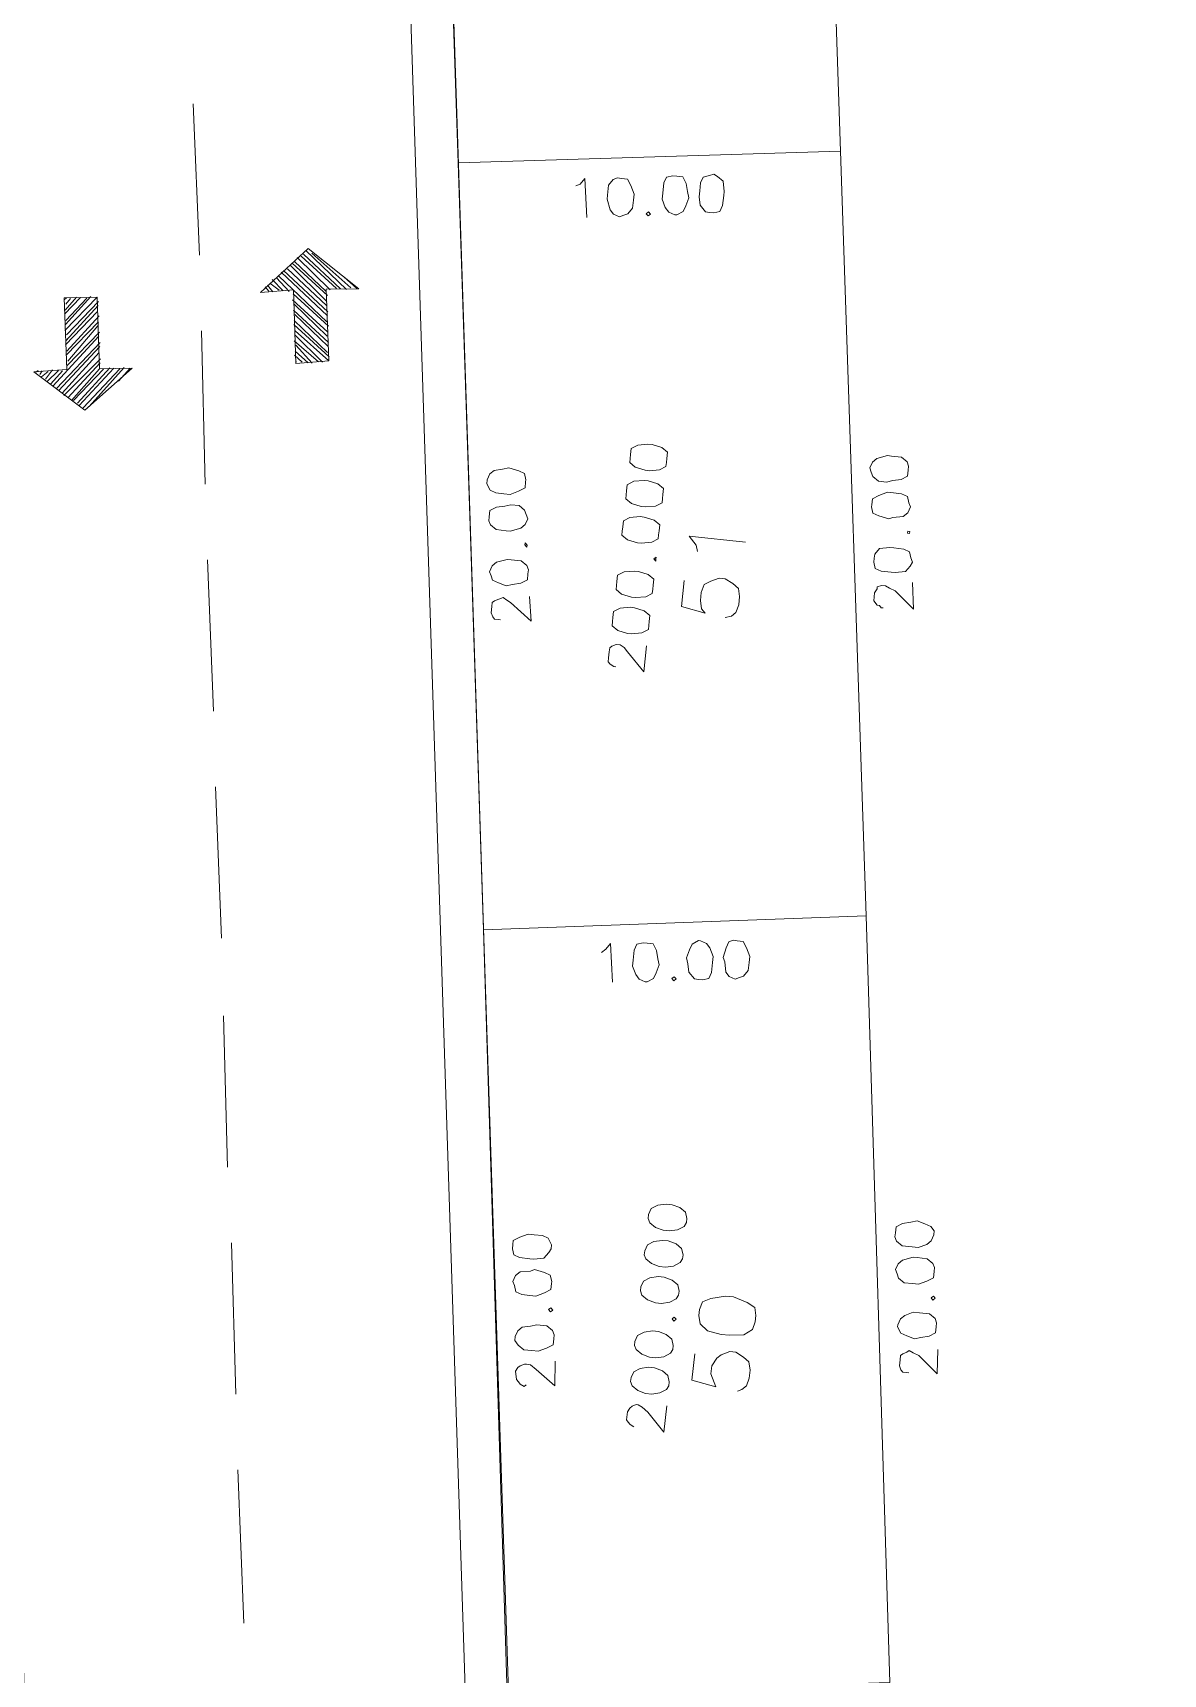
# Model space of a CAD drawing. Header units: metres. Extents: x -977055 to 805873, y -1033982 to 242021.
# Drawn here: x 2386.9 to 2416.54, y 469.72 to 512.79 of the extents above; entities that cross this region are included whole.
import ezdxf

# ---------------------------------------------------------------- set-up
doc = ezdxf.new("R2010")
doc.units = ezdxf.units.M
for name, color, linetype in [('PDF_acera', 7, 'Continuous'), ('PDF_areas por lote', 7, 'Continuous'), ('PDF_COTAS', 7, 'Continuous'), ('PDF_linea de centro', 7, 'Continuous'), ('PDF_LOTES', 7, 'Continuous'), ('PDF_No. lotes', 7, 'Continuous'), ('PDF_VIAS', 7, 'Continuous')]:
    doc.layers.add(name, color=color, linetype=linetype)

# ---------------------------------------------------------------- blocks, each defined once
blk = doc.blocks.new('CALLE')
at = {"layer": 'PDF_acera', "lineweight": 9}
for points in [[(-252.9576, -89.201952), (-307.105344, -49.702464), (-306.046944, -17.865792), (-307.317024, -16.51104), (-314.76816, -16.257024), (-401.895648, -17.950464), (-475.348608, -28.280448), (-505.661184, -25.18992), (-527.252544, -16.595712), (-544.694976, -0.169344), (-560.697984, 15.706656), (-555.067296, 23.07312), (-538.30224, 6.435072), (-522.299232, -8.67888), (-503.417376, -16.172352), (-483.942816, -18.162144), (-475.517952, -19.008864), (-402.61536, -8.763552), (-314.725824, -7.070112), (-69.8544, -15.410304), (-68.457312, -14.097888), (-67.94928, 1.100736)], [(-560.697984, 15.706656), (-561.248352, 15.02928), (-545.28768, -0.804384), (-527.633568, -17.400096), (-505.872864, -26.03664), (-485.212896, -28.15344), (-475.306272, -29.169504), (-474.58656, -29.084832), (-401.853312, -18.83952), (-314.76816, -17.14608), (-307.698048, -17.400096), (-306.936, -18.20448), (-308.036736, -50.760864), (-307.14768, -50.760864), (-253.465632, -89.921664)]]:
    blk.add_lwpolyline(points, dxfattribs=at)
at = {"layer": 'PDF_areas por lote', "lineweight": 9}
for points in [[(-445.671072, -27.984096), (-445.671072, -27.94176), (-445.628736, -27.857088), (-445.5864, -27.814752), (-445.501728, -27.814752), (-445.37472, -27.814752), (-445.290048, -27.814752), (-445.247712, -27.857088), (-445.205376, -27.94176), (-445.205376, -28.026432), (-445.247712, -28.111104), (-445.332384, -28.195776), (-445.713408, -28.5768), (-445.16304, -28.5768)], [(-461.420064, -30.05856), (-461.377728, -29.973888), (-461.335392, -29.931552), (-461.293056, -29.889216), (-461.123712, -29.889216), (-461.03904, -29.931552), (-460.996704, -29.973888), (-460.954368, -30.05856), (-460.954368, -30.100896), (-460.996704, -30.185568), (-461.081376, -30.312576), (-461.4624, -30.6936), (-460.912032, -30.6936)]]:
    blk.add_lwpolyline(points, dxfattribs=at)
for points in [[(-444.73968, -27.814752), (-444.824352, -27.814752), (-444.909024, -27.94176), (-444.95136, -28.15344), (-444.95136, -28.238112), (-444.909024, -28.449792), (-444.824352, -28.5768), (-444.73968, -28.5768), (-444.655008, -28.5768), (-444.528, -28.5768), (-444.443328, -28.449792), (-444.400992, -28.238112), (-444.400992, -28.15344), (-444.443328, -27.94176), (-444.528, -27.814752), (-444.655008, -27.814752)], [(-443.977632, -27.814752), (-444.062304, -27.814752), (-444.146976, -27.94176), (-444.189312, -28.15344), (-444.189312, -28.238112), (-444.146976, -28.449792), (-444.062304, -28.5768), (-443.977632, -28.5768), (-443.89296, -28.5768), (-443.765952, -28.5768), (-443.68128, -28.449792), (-443.638944, -28.238112), (-443.638944, -28.15344), (-443.68128, -27.94176), (-443.765952, -27.814752), (-443.89296, -27.814752)], [(-442.83456, -27.814752), (-442.919232, -27.814752), (-443.003904, -27.94176), (-443.04624, -28.15344), (-443.04624, -28.238112), (-443.003904, -28.449792), (-442.919232, -28.5768), (-442.83456, -28.5768), (-442.749888, -28.5768), (-442.62288, -28.5768), (-442.538208, -28.449792), (-442.495872, -28.238112), (-442.495872, -28.15344), (-442.538208, -27.94176), (-442.62288, -27.814752), (-442.749888, -27.814752)], [(-442.072512, -27.814752), (-442.157184, -27.814752), (-442.241856, -27.94176), (-442.284192, -28.15344), (-442.284192, -28.238112), (-442.241856, -28.449792), (-442.157184, -28.5768), (-442.072512, -28.5768), (-441.98784, -28.5768), (-441.860832, -28.5768), (-441.77616, -28.449792), (-441.733824, -28.238112), (-441.733824, -28.15344), (-441.77616, -27.94176), (-441.860832, -27.814752), (-441.98784, -27.814752)], [(-441.310464, -27.814752), (-441.395136, -27.814752), (-441.479808, -27.94176), (-441.522144, -28.15344), (-441.522144, -28.238112), (-441.479808, -28.449792), (-441.395136, -28.5768), (-441.310464, -28.5768), (-441.225792, -28.5768), (-441.098784, -28.5768), (-441.014112, -28.449792), (-440.971776, -28.238112), (-440.971776, -28.15344), (-441.014112, -27.94176), (-441.098784, -27.814752), (-441.225792, -27.814752)], [(-443.342592, -28.534464), (-443.384928, -28.5768), (-443.342592, -28.5768), (-443.300256, -28.5768)], [(-460.488672, -29.889216), (-460.573344, -29.931552), (-460.658016, -30.05856), (-460.700352, -30.227904), (-460.700352, -30.354912), (-460.658016, -30.524256), (-460.573344, -30.651264), (-460.488672, -30.6936), (-460.404, -30.6936), (-460.276992, -30.651264), (-460.19232, -30.524256), (-460.149984, -30.354912), (-460.149984, -30.227904), (-460.19232, -30.05856), (-460.276992, -29.931552), (-460.404, -29.889216)], [(-459.726624, -29.889216), (-459.811296, -29.931552), (-459.895968, -30.05856), (-459.938304, -30.227904), (-459.938304, -30.354912), (-459.895968, -30.524256), (-459.811296, -30.651264), (-459.726624, -30.6936), (-459.641952, -30.6936), (-459.514944, -30.651264), (-459.430272, -30.524256), (-459.387936, -30.354912), (-459.387936, -30.227904), (-459.430272, -30.05856), (-459.514944, -29.931552), (-459.641952, -29.889216)], [(-458.583552, -29.889216), (-458.668224, -29.931552), (-458.752896, -30.05856), (-458.795232, -30.227904), (-458.795232, -30.354912), (-458.752896, -30.524256), (-458.668224, -30.651264), (-458.583552, -30.6936), (-458.49888, -30.6936), (-458.371872, -30.651264), (-458.2872, -30.524256), (-458.244864, -30.354912), (-458.244864, -30.227904), (-458.2872, -30.05856), (-458.371872, -29.931552), (-458.49888, -29.889216)], [(-457.821504, -29.889216), (-457.906176, -29.931552), (-457.990848, -30.05856), (-458.033184, -30.227904), (-458.033184, -30.354912), (-457.990848, -30.524256), (-457.906176, -30.651264), (-457.821504, -30.6936), (-457.736832, -30.6936), (-457.609824, -30.651264), (-457.525152, -30.524256), (-457.482816, -30.354912), (-457.482816, -30.227904), (-457.525152, -30.05856), (-457.609824, -29.931552), (-457.736832, -29.889216)], [(-457.059456, -29.889216), (-457.144128, -29.931552), (-457.2288, -30.05856), (-457.271136, -30.227904), (-457.271136, -30.354912), (-457.2288, -30.524256), (-457.144128, -30.651264), (-457.059456, -30.6936), (-456.974784, -30.6936), (-456.847776, -30.651264), (-456.763104, -30.524256), (-456.720768, -30.354912), (-456.720768, -30.227904), (-456.763104, -30.05856), (-456.847776, -29.931552), (-456.974784, -29.889216)], [(-459.091584, -30.608928), (-459.13392, -30.651264), (-459.091584, -30.6936), (-459.049248, -30.651264)]]:
    blk.add_lwpolyline(points, close=True, dxfattribs=at)
at = {"layer": 'PDF_COTAS', "lineweight": 9}
for points in [[(-442.919232, -25.020576), (-443.003904, -25.062912), (-443.088576, -25.18992), (-443.088576, -25.4016), (-443.088576, -25.486272), (-443.003904, -25.697952), (-442.919232, -25.782624), (-442.792224, -25.82496), (-442.707552, -25.782624), (-442.62288, -25.740288), (-442.538208, -25.61328), (-442.538208, -25.443936), (-442.580544, -25.316928), (-442.62288, -25.147584), (-442.707552, -25.020576), (-442.83456, -25.020576)], [(-442.157184, -24.893568), (-442.284192, -24.97824), (-442.326528, -25.105248), (-442.326528, -25.274592), (-442.326528, -25.4016), (-442.241856, -25.570944), (-442.157184, -25.697952), (-442.030176, -25.697952), (-441.98784, -25.697952), (-441.860832, -25.655616), (-441.818496, -25.528608), (-441.77616, -25.316928), (-441.818496, -25.18992), (-441.860832, -25.020576), (-441.945504, -24.935904), (-442.072512, -24.893568)], [(-444.062304, -25.18992), (-444.146976, -25.232256), (-444.189312, -25.359264), (-444.231648, -25.528608), (-444.189312, -25.655616), (-444.146976, -25.82496), (-444.062304, -25.951968), (-443.935296, -25.951968), (-443.850624, -25.951968), (-443.765952, -25.909632), (-443.68128, -25.782624), (-443.68128, -25.570944), (-443.68128, -25.486272), (-443.765952, -25.274592), (-443.850624, -25.18992), (-443.977632, -25.147584)], [(-443.342592, -25.82496), (-443.384928, -25.867296), (-443.342592, -25.867296), (-443.300256, -25.82496)], [(-436.399488, -26.375328), (-435.595104, -26.24832), (-435.722112, -26.163648), (-435.764448, -26.078976), (-435.722112, -26.163648), (-435.595104, -26.24832)], [(-435.510432, -26.925696), (-435.552768, -26.841024), (-435.679776, -26.756352), (-435.891456, -26.756352), (-435.976128, -26.756352), (-436.187808, -26.841024), (-436.27248, -26.925696), (-436.314816, -27.052704), (-436.27248, -27.137376), (-436.230144, -27.222048), (-436.103136, -27.30672), (-435.933792, -27.30672), (-435.806784, -27.30672), (-435.63744, -27.222048), (-435.510432, -27.137376), (-435.510432, -27.010368)], [(-435.510432, -26.925696), (-435.552768, -26.841024), (-435.679776, -26.756352), (-435.891456, -26.756352), (-435.976128, -26.756352), (-436.187808, -26.841024), (-436.27248, -26.925696), (-436.314816, -27.052704), (-436.27248, -27.137376), (-436.230144, -27.222048), (-436.103136, -27.30672), (-435.933792, -27.30672), (-435.806784, -27.30672), (-435.63744, -27.222048), (-435.510432, -27.137376), (-435.510432, -27.010368)], [(-459.895968, -27.391392), (-459.98064, -27.476064), (-460.065312, -27.603072), (-460.065312, -27.772416), (-460.065312, -27.899424), (-459.98064, -28.068768), (-459.895968, -28.195776), (-459.76896, -28.195776), (-459.684288, -28.195776), (-459.599616, -28.15344), (-459.514944, -28.026432), (-459.514944, -27.814752), (-459.55728, -27.687744), (-459.599616, -27.5184), (-459.684288, -27.433728), (-459.811296, -27.391392)], [(-458.752896, -27.264384), (-458.879904, -27.30672), (-458.92224, -27.433728), (-458.92224, -27.603072), (-458.92224, -27.73008), (-458.837568, -27.899424), (-458.752896, -28.026432), (-458.625888, -28.026432), (-458.583552, -28.026432), (-458.456544, -27.984096), (-458.414208, -27.857088), (-458.371872, -27.645408), (-458.414208, -27.560736), (-458.456544, -27.349056), (-458.541216, -27.264384), (-458.668224, -27.222048)], [(-457.990848, -27.137376), (-458.117856, -27.179712), (-458.160192, -27.30672), (-458.160192, -27.5184), (-458.160192, -27.603072), (-458.117856, -27.814752), (-457.990848, -27.899424), (-457.906176, -27.94176), (-457.821504, -27.94176), (-457.694496, -27.857088), (-457.65216, -27.73008), (-457.65216, -27.560736), (-457.65216, -27.433728), (-457.736832, -27.264384), (-457.821504, -27.137376), (-457.906176, -27.137376)], [(-436.145472, -27.645408), (-436.187808, -27.603072), (-436.230144, -27.645408), (-436.187808, -27.687744)], [(-436.145472, -27.645408), (-436.187808, -27.603072), (-436.230144, -27.645408), (-436.187808, -27.687744)], [(-459.176256, -28.026432), (-459.218592, -28.068768), (-459.176256, -28.111104), (-459.13392, -28.068768)], [(-435.341088, -28.068768), (-435.383424, -27.94176), (-435.510432, -27.899424), (-435.722112, -27.899424), (-435.84912, -27.899424), (-436.018464, -27.984096), (-436.103136, -28.068768), (-436.145472, -28.195776), (-436.145472, -28.238112), (-436.0608, -28.36512), (-435.933792, -28.407456), (-435.764448, -28.449792), (-435.63744, -28.407456), (-435.468096, -28.36512), (-435.341088, -28.280448), (-435.341088, -28.15344)], [(-435.341088, -28.068768), (-435.383424, -27.94176), (-435.510432, -27.899424), (-435.722112, -27.899424), (-435.84912, -27.899424), (-436.018464, -27.984096), (-436.103136, -28.068768), (-436.145472, -28.195776), (-436.145472, -28.238112), (-436.0608, -28.36512), (-435.933792, -28.407456), (-435.764448, -28.449792), (-435.63744, -28.407456), (-435.468096, -28.36512), (-435.341088, -28.280448), (-435.341088, -28.15344)], [(-452.233152, -28.619136), (-451.428768, -28.492128), (-451.555776, -28.407456), (-451.640448, -28.322784), (-451.555776, -28.407456), (-451.428768, -28.492128)], [(-435.256416, -28.830816), (-435.298752, -28.703808), (-435.42576, -28.661472), (-435.595104, -28.661472), (-435.722112, -28.661472), (-435.891456, -28.703808), (-436.018464, -28.830816), (-436.018464, -28.915488), (-436.018464, -29.00016), (-435.976128, -29.127168), (-435.84912, -29.169504), (-435.63744, -29.169504), (-435.552768, -29.169504), (-435.341088, -29.127168), (-435.256416, -29.00016), (-435.21408, -28.915488)], [(-435.256416, -28.830816), (-435.298752, -28.703808), (-435.42576, -28.661472), (-435.595104, -28.661472), (-435.722112, -28.661472), (-435.891456, -28.703808), (-436.018464, -28.830816), (-436.018464, -28.915488), (-436.018464, -29.00016), (-435.976128, -29.127168), (-435.84912, -29.169504), (-435.63744, -29.169504), (-435.552768, -29.169504), (-435.341088, -29.127168), (-435.256416, -29.00016), (-435.21408, -28.915488)], [(-451.344096, -29.169504), (-451.386432, -29.042496), (-451.51344, -29.00016), (-451.72512, -29.00016), (-451.852128, -29.00016), (-452.021472, -29.084832), (-452.106144, -29.169504), (-452.14848, -29.296512), (-452.14848, -29.338848), (-452.063808, -29.465856), (-451.9368, -29.508192), (-451.767456, -29.550528), (-451.640448, -29.508192), (-451.471104, -29.465856), (-451.344096, -29.381184), (-451.344096, -29.254176)], [(-451.344096, -29.169504), (-451.386432, -29.042496), (-451.51344, -29.00016), (-451.72512, -29.00016), (-451.852128, -29.00016), (-452.021472, -29.084832), (-452.106144, -29.169504), (-452.14848, -29.296512), (-452.14848, -29.338848), (-452.063808, -29.465856), (-451.9368, -29.508192), (-451.767456, -29.550528), (-451.640448, -29.508192), (-451.471104, -29.465856), (-451.344096, -29.381184), (-451.344096, -29.254176)], [(-451.979136, -29.889216), (-452.021472, -29.84688), (-452.063808, -29.889216), (-452.021472, -29.931552)], [(-451.979136, -29.889216), (-452.021472, -29.84688), (-452.063808, -29.889216), (-452.021472, -29.931552)], [(-451.174752, -30.312576), (-451.259424, -30.185568), (-451.386432, -30.143232), (-451.555776, -30.100896), (-451.682784, -30.143232), (-451.852128, -30.185568), (-451.979136, -30.312576), (-451.979136, -30.397248), (-451.979136, -30.48192), (-451.9368, -30.608928), (-451.809792, -30.651264), (-451.598112, -30.651264), (-451.471104, -30.651264), (-451.30176, -30.566592), (-451.217088, -30.48192), (-451.174752, -30.354912)], [(-451.174752, -30.312576), (-451.259424, -30.185568), (-451.386432, -30.143232), (-451.555776, -30.100896), (-451.682784, -30.143232), (-451.852128, -30.185568), (-451.979136, -30.312576), (-451.979136, -30.397248), (-451.979136, -30.48192), (-451.9368, -30.608928), (-451.809792, -30.651264), (-451.598112, -30.651264), (-451.471104, -30.651264), (-451.30176, -30.566592), (-451.217088, -30.48192), (-451.174752, -30.354912)], [(-451.09008, -31.032288), (-451.132416, -30.947616), (-451.259424, -30.90528), (-451.471104, -30.862944), (-451.555776, -30.90528), (-451.767456, -30.947616), (-451.852128, -31.032288), (-451.894464, -31.159296), (-451.852128, -31.243968), (-451.809792, -31.32864), (-451.682784, -31.413312), (-451.51344, -31.413312), (-451.386432, -31.413312), (-451.217088, -31.32864), (-451.09008, -31.243968), (-451.09008, -31.11696)], [(-451.09008, -31.032288), (-451.132416, -30.947616), (-451.259424, -30.90528), (-451.471104, -30.862944), (-451.555776, -30.90528), (-451.767456, -30.947616), (-451.852128, -31.032288), (-451.894464, -31.159296), (-451.852128, -31.243968), (-451.809792, -31.32864), (-451.682784, -31.413312), (-451.51344, -31.413312), (-451.386432, -31.413312), (-451.217088, -31.32864), (-451.09008, -31.243968), (-451.09008, -31.11696)], [(-441.056448, -32.852736), (-441.14112, -32.895072), (-441.225792, -33.02208), (-441.225792, -33.191424), (-441.183456, -33.318432), (-441.14112, -33.487776), (-441.056448, -33.614784), (-440.92944, -33.614784), (-440.844768, -33.614784), (-440.760096, -33.572448), (-440.675424, -33.44544), (-440.675424, -33.23376), (-440.675424, -33.149088), (-440.760096, -32.937408), (-440.844768, -32.852736), (-440.971776, -32.8104)], [(-442.919232, -33.106752), (-443.04624, -33.149088), (-443.088576, -33.276096), (-443.088576, -33.487776), (-443.088576, -33.572448), (-443.04624, -33.784128), (-442.919232, -33.8688), (-442.83456, -33.911136), (-442.749888, -33.8688), (-442.62288, -33.826464), (-442.580544, -33.699456), (-442.580544, -33.487776), (-442.580544, -33.403104), (-442.62288, -33.191424), (-442.749888, -33.106752), (-442.83456, -33.106752)], [(-441.77616, -32.937408), (-441.903168, -32.979744), (-441.945504, -33.106752), (-441.98784, -33.318432), (-441.945504, -33.403104), (-441.903168, -33.614784), (-441.818496, -33.699456), (-441.691488, -33.741792), (-441.606816, -33.699456), (-441.479808, -33.65712), (-441.437472, -33.530112), (-441.437472, -33.360768), (-441.437472, -33.23376), (-441.522144, -33.064416), (-441.606816, -32.937408), (-441.733824, -32.937408)], [(-442.241856, -33.741792), (-442.241856, -33.784128), (-442.19952, -33.784128), (-442.19952, -33.741792)], [(-458.752896, -35.308224), (-458.879904, -35.392896), (-458.92224, -35.519904), (-458.964576, -35.689248), (-458.92224, -35.816256), (-458.879904, -35.9856), (-458.795232, -36.112608), (-458.668224, -36.112608), (-458.583552, -36.112608), (-458.49888, -36.070272), (-458.414208, -35.943264), (-458.414208, -35.731584), (-458.414208, -35.604576), (-458.49888, -35.435232), (-458.583552, -35.35056), (-458.71056, -35.308224)], [(-457.65216, -35.181216), (-457.736832, -35.223552), (-457.821504, -35.35056), (-457.821504, -35.519904), (-457.821504, -35.646912), (-457.736832, -35.816256), (-457.65216, -35.943264), (-457.525152, -35.943264), (-457.44048, -35.943264), (-457.355808, -35.900928), (-457.271136, -35.77392), (-457.271136, -35.56224), (-457.271136, -35.477568), (-457.355808, -35.265888), (-457.44048, -35.181216), (-457.567488, -35.13888)], [(-456.890112, -35.054208), (-456.974784, -35.096544), (-457.059456, -35.223552), (-457.059456, -35.435232), (-457.059456, -35.56224), (-456.974784, -35.731584), (-456.890112, -35.816256), (-456.763104, -35.858592), (-456.678432, -35.858592), (-456.59376, -35.77392), (-456.551424, -35.646912), (-456.509088, -35.477568), (-456.551424, -35.35056), (-456.59376, -35.181216), (-456.678432, -35.054208), (-456.80544, -35.054208)], [(-458.07552, -35.943264), (-458.117856, -35.9856), (-458.07552, -36.027936), (-458.033184, -35.9856)]]:
    blk.add_lwpolyline(points, close=True, dxfattribs=at)
for points in [[(-444.95136, -25.486272), (-444.95136, -25.443936), (-444.95136, -25.359264), (-444.909024, -25.316928), (-444.824352, -25.274592), (-444.697344, -25.274592), (-444.612672, -25.274592), (-444.570336, -25.316928), (-444.528, -25.4016), (-444.485664, -25.486272), (-444.528, -25.570944), (-444.570336, -25.655616), (-444.909024, -26.121312), (-444.400992, -26.03664)], [(-460.785024, -27.73008), (-460.82736, -27.687744), (-460.785024, -27.603072), (-460.742688, -27.560736), (-460.700352, -27.5184), (-460.531008, -27.476064), (-460.446336, -27.5184), (-460.404, -27.560736), (-460.361664, -27.645408), (-460.361664, -27.687744), (-460.361664, -27.772416), (-460.446336, -27.899424), (-460.742688, -28.322784), (-460.234656, -28.280448)], [(-443.850624, -33.403104), (-443.850624, -33.360768), (-443.808288, -33.318432), (-443.808288, -33.276096), (-443.723616, -33.191424), (-443.554272, -33.191424), (-443.4696, -33.23376), (-443.427264, -33.23376), (-443.384928, -33.318432), (-443.384928, -33.403104), (-443.427264, -33.487776), (-443.4696, -33.614784), (-443.808288, -34.038144), (-443.25792, -33.953472)], [(-459.684288, -35.646912), (-459.684288, -35.604576), (-459.684288, -35.519904), (-459.641952, -35.477568), (-459.55728, -35.435232), (-459.430272, -35.435232), (-459.3456, -35.435232), (-459.303264, -35.477568), (-459.260928, -35.56224), (-459.218592, -35.604576), (-459.260928, -35.689248), (-459.303264, -35.816256), (-459.641952, -36.239616), (-459.13392, -36.19728)]]:
    blk.add_lwpolyline(points, dxfattribs=at)
at = {"layer": 'PDF_linea de centro', "lineweight": 9}
for points in [[(-434.917728, -17.950464), (-438.050592, -18.41616)], [(-439.617024, -18.62784), (-442.792224, -19.0512)], [(-444.358656, -19.26288), (-447.49152, -19.728576)], [(-449.057952, -19.940256), (-452.190816, -20.405952)], [(-453.799584, -20.617632), (-456.932448, -21.040992)], [(-458.49888, -21.295008), (-461.631744, -21.718368)], [(-463.198176, -21.930048), (-466.373376, -22.395744)]]:
    blk.add_lwpolyline(points, dxfattribs=at)
at = {"layer": 'PDF_LOTES', "lineweight": 20}
for points in [[(-435.552768, -23.581152), (-434.452032, -31.497984), (-418.618368, -29.254176), (-419.719104, -21.337344)], [(-451.428768, -25.82496), (-450.285696, -33.741792), (-434.452032, -31.497984), (-435.552768, -23.581152)], [(-467.262432, -28.026432), (-466.161696, -35.943264), (-450.285696, -33.741792), (-451.428768, -25.82496)]]:
    blk.add_lwpolyline(points, close=True, dxfattribs=at)
at = {"layer": 'PDF_No. lotes', "lineweight": 20}
for points in [[(-443.723616, -29.21184), (-444.273984, -29.21184), (-444.358656, -29.719872), (-444.273984, -29.6352), (-444.10464, -29.592864), (-443.935296, -29.592864), (-443.765952, -29.6352), (-443.68128, -29.762208), (-443.596608, -29.931552), (-443.596608, -30.05856), (-443.68128, -30.227904), (-443.765952, -30.354912), (-443.935296, -30.397248), (-444.10464, -30.397248), (-444.273984, -30.354912), (-444.358656, -30.27024), (-444.400992, -30.143232)], [(-443.088576, -29.42352), (-442.961568, -29.381184), (-442.792224, -29.21184), (-442.792224, -30.397248)], [(-459.76896, -31.159296), (-460.319328, -31.159296), (-460.404, -31.667328), (-460.319328, -31.624992), (-460.149984, -31.54032), (-459.98064, -31.54032), (-459.811296, -31.624992), (-459.726624, -31.709664), (-459.641952, -31.879008), (-459.641952, -32.006016), (-459.726624, -32.17536), (-459.811296, -32.302368), (-459.98064, -32.344704), (-460.149984, -32.344704), (-460.319328, -32.302368), (-460.404, -32.217696), (-460.446336, -32.133024)]]:
    blk.add_lwpolyline(points, dxfattribs=at)
blk.add_lwpolyline([(-458.964576, -31.159296), (-459.13392, -31.201632), (-459.260928, -31.370976), (-459.303264, -31.667328), (-459.303264, -31.836672), (-459.260928, -32.133024), (-459.13392, -32.302368), (-458.964576, -32.344704), (-458.837568, -32.344704), (-458.668224, -32.302368), (-458.583552, -32.133024), (-458.49888, -31.836672), (-458.49888, -31.667328), (-458.583552, -31.370976), (-458.668224, -31.201632), (-458.837568, -31.159296)], close=True, dxfattribs=at)
at = {"layer": 'PDF_VIAS', "lineweight": 20}
for points in [[(-440.844768, -15.24096), (-440.71776, -15.918336), (-439.236, -15.706656), (-439.151328, -16.384032), (-440.633088, -16.595712), (-440.548416, -17.273088), (-441.522144, -16.384032)], [(-438.685632, -19.770912), (-438.558624, -20.448288), (-440.08272, -20.659968), (-439.955712, -21.337344), (-438.473952, -21.125664), (-438.38928, -21.80304), (-437.669568, -20.659968)]]:
    blk.add_lwpolyline(points, close=True, dxfattribs=at)
at = {"layer": 'PDF_VIAS', "lineweight": 9}
for points in [[(-440.802432, -15.537312), (-440.92944, -15.410304)], [(-440.802432, -15.410304), (-440.887104, -15.367968)], [(-440.802432, -15.325632), (-440.844768, -15.283296)], [(-440.08272, -16.553376), (-441.14112, -15.748992)], [(-439.955712, -16.51104), (-441.098784, -15.66432)], [(-440.760096, -15.833664), (-441.056448, -15.621984)], [(-440.760096, -15.748992), (-441.014112, -15.537312)], [(-440.760096, -15.621984), (-440.971776, -15.494976)], [(-439.193664, -16.045344), (-439.574688, -15.748992)], [(-439.193664, -15.960672), (-439.490016, -15.748992)], [(-439.236, -15.833664), (-439.363008, -15.748992)], [(-439.236, -15.748992), (-439.278336, -15.706656)], [(-440.633088, -16.595712), (-441.3528, -16.08768)], [(-440.50608, -16.595712), (-441.310464, -16.003008)], [(-440.421408, -16.595712), (-441.268128, -15.918336)], [(-440.2944, -16.553376), (-441.225792, -15.876)], [(-440.167392, -16.553376), (-441.183456, -15.791328)], [(-439.87104, -16.51104), (-440.633088, -15.918336)], [(-439.744032, -16.468704), (-440.548416, -15.918336)], [(-439.65936, -16.468704), (-440.421408, -15.876)], [(-439.532352, -16.468704), (-440.336736, -15.876)], [(-439.44768, -16.426368), (-440.209728, -15.833664)], [(-439.320672, -16.426368), (-440.125056, -15.833664)], [(-439.236, -16.426368), (-439.998048, -15.833664)], [(-439.151328, -16.384032), (-439.913376, -15.791328)], [(-439.151328, -16.257024), (-439.786368, -15.791328)], [(-439.193664, -16.172352), (-439.701696, -15.791328)], [(-440.590752, -17.019072), (-441.479808, -16.341696)], [(-440.590752, -16.892064), (-441.437472, -16.257024)], [(-440.590752, -16.807392), (-441.395136, -16.214688)], [(-440.633088, -16.680384), (-441.3528, -16.130016)], [(-440.548416, -17.103744), (-441.437472, -16.468704)], [(-440.548416, -17.230752), (-440.844768, -17.019072)], [(-438.643296, -19.813248), (-438.643296, -19.813248)], [(-438.643296, -19.940256), (-438.558624, -19.855584)], [(-439.151328, -21.210336), (-438.304608, -20.1096)], [(-439.02432, -21.210336), (-438.219936, -20.151936)], [(-438.939648, -21.210336), (-438.1776, -20.194272)], [(-438.643296, -20.024928), (-438.516288, -19.89792)], [(-438.60096, -20.151936), (-438.473952, -19.940256)], [(-438.60096, -20.236608), (-438.38928, -19.982592)], [(-438.60096, -20.363616), (-438.346944, -20.067264)], [(-439.998048, -21.125664), (-439.617024, -20.575296)], [(-439.998048, -21.210336), (-439.490016, -20.575296)], [(-439.955712, -21.337344), (-439.405344, -20.575296)], [(-439.87104, -21.337344), (-439.278336, -20.53296)], [(-439.786368, -21.295008), (-439.193664, -20.53296)], [(-439.65936, -21.295008), (-439.066656, -20.53296)], [(-439.574688, -21.295008), (-438.981984, -20.490624)], [(-439.44768, -21.252672), (-438.854976, -20.490624)], [(-439.363008, -21.252672), (-438.770304, -20.448288)], [(-439.236, -21.252672), (-438.643296, -20.448288)], [(-438.81264, -21.168), (-438.135264, -20.278944)], [(-438.727968, -21.168), (-438.050592, -20.32128)], [(-438.60096, -21.168), (-438.008256, -20.363616)], [(-438.516288, -21.125664), (-437.96592, -20.405952)], [(-438.473952, -21.210336), (-437.881248, -20.448288)], [(-438.431616, -21.337344), (-437.838912, -20.53296)], [(-438.431616, -21.422016), (-437.796576, -20.575296)], [(-440.08272, -20.659968), (-440.040384, -20.659968)], [(-440.040384, -20.786976), (-439.913376, -20.617632)], [(-440.040384, -20.913984), (-439.828704, -20.617632)], [(-440.040384, -20.998656), (-439.701696, -20.617632)], [(-438.431616, -21.549024), (-437.711904, -20.617632)], [(-438.38928, -21.633696), (-437.75424, -20.74464)], [(-438.38928, -21.760704), (-438.1776, -21.464352)]]:
    blk.add_lwpolyline(points, dxfattribs=at)

msp = doc.modelspace()

# ---------------------------------------------------------------- block references
at = {"xscale": 1.255773352820658, "yscale": 1.255773352820658, "zscale": 1.255773352820658, "rotation": 83.85573648860341}
msp.add_blockref('CALLE', (2427.15058, 1056.36283, 1015.371), dxfattribs=at)

doc.saveas('drawing.dxf')
